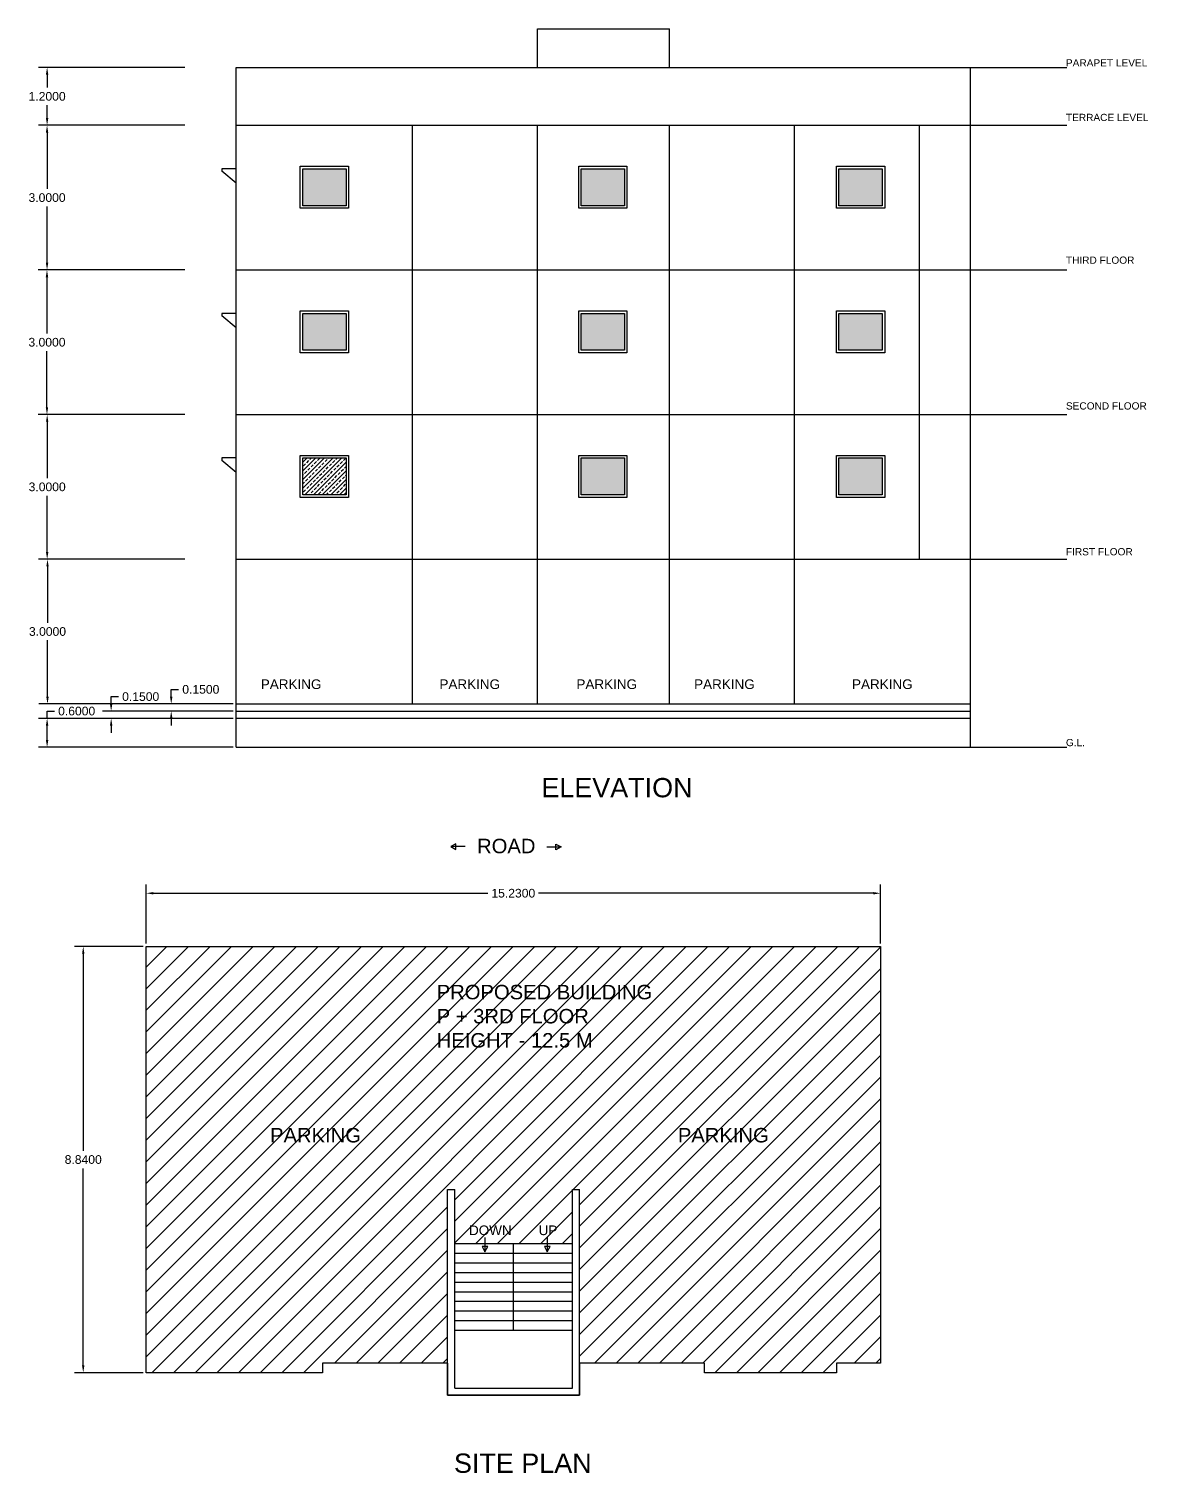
# Model space of a CAD drawing. Header units: millimetres. Extents: x 2637 to 2769, y 1120 to 1169.
# Drawn here: x 2720.82 to 2744.04, y 1121.24 to 1151.2 of the extents above; entities that cross this region are included whole.
import ezdxf

# ---------------------------------------------------------------- set-up
doc = ezdxf.new("R2010")
doc.units = ezdxf.units.MM
doc.styles.get("Standard").update_dxf_attribs({"font": 'arial.ttf'})
doc.dimstyles.get("Standard").update_dxf_attribs({"dimtxt": 0.18, "dimasz": 0.15, "dimexe": 0.18, "dimexo": 0.0625, "dimgap": 0.09, "dimtad": 0, "dimtih": 1, "dimtoh": 1, "dimdec": 4, "dimzin": 0, "dimdsep": 46, "dimtxsty": 'Standard', "dimcen": 0.09, "dimadec": 0, "dimazin": 0, "dimtfac": 1, "dimtdec": 4, "dimtofl": 0, "dimtmove": 0, "dimatfit": 3, "dimfxl": 1, "dimtolj": 1, "dimtzin": 0, "dimarcsym": 0})

# ---------------------------------------------------------------- blocks, each defined once
blk = doc.blocks.new('*D13')
at = {"color": 0, "lineweight": -2, "ltscale": 0.01, "transparency": 16777216}
for p, q in [((2723.256, 1132.227), (2723.256, 1133.448)), ((2723.406, 1133.268), (2730.346, 1133.268)), ((2738.336, 1133.268), (2731.396, 1133.268)), ((2738.486, 1132.227), (2738.486, 1133.448))]:
    blk.add_line(p, q, dxfattribs=at)
at = {"color": 0, "ltscale": 0.01, "transparency": 16777216}
for points in [[(2723.406, 1133.293), (2723.406, 1133.243), (2723.256, 1133.268)], [(2738.336, 1133.293), (2738.336, 1133.243), (2738.486, 1133.268)]]:
    blk.add_solid(points, dxfattribs=at)
at = {"layer": 'Defpoints', "color": 0, "ltscale": 0.01, "transparency": 16777216}
for p in [(2738.486, 1133.268), (2723.256, 1132.164), (2738.486, 1132.164)]:
    blk.add_point(p, dxfattribs=at)
at = {"color": 0, "ltscale": 0.01, "transparency": 16777216, "insert": (2730.871, 1133.268), "char_height": 0.18, "attachment_point": 5}
blk.add_mtext('\\A1;15.2300', dxfattribs=at)
blk = doc.blocks.new('*D14')
at = {"color": 0, "lineweight": -2, "ltscale": 0.01, "transparency": 16777216}
for p, q in [((2723.193, 1132.164), (2721.771, 1132.164)), ((2721.951, 1132.014), (2721.951, 1127.926)), ((2721.951, 1123.474), (2721.951, 1127.562)), ((2723.193, 1123.324), (2721.771, 1123.324))]:
    blk.add_line(p, q, dxfattribs=at)
at = {"color": 0, "ltscale": 0.01, "transparency": 16777216}
for points in [[(2721.926, 1132.014), (2721.976, 1132.014), (2721.951, 1132.164)], [(2721.926, 1123.474), (2721.976, 1123.474), (2721.951, 1123.324)]]:
    blk.add_solid(points, dxfattribs=at)
at = {"layer": 'Defpoints', "color": 0, "ltscale": 0.01, "transparency": 16777216}
for p in [(2723.256, 1132.164), (2721.951, 1123.324), (2723.256, 1123.324)]:
    blk.add_point(p, dxfattribs=at)
at = {"color": 0, "ltscale": 0.01, "transparency": 16777216, "insert": (2721.951, 1127.744), "char_height": 0.18, "attachment_point": 5}
blk.add_mtext('\\A1;8.8400', dxfattribs=at)
blk = doc.blocks.new('*D24')
at = {"color": 0, "lineweight": -2, "ltscale": 0.01, "transparency": 16777216}
for p, q in [((2725.061, 1136.896), (2721.022, 1136.896)), ((2721.202, 1136.896), (2721.202, 1137.046)), ((2721.202, 1137.046), (2721.352, 1137.046)), ((2721.202, 1136.446), (2721.202, 1136.746)), ((2725.061, 1136.296), (2721.022, 1136.296))]:
    blk.add_line(p, q, dxfattribs=at)
at = {"color": 0, "ltscale": 0.01, "transparency": 16777216}
for points in [[(2721.177, 1136.746), (2721.227, 1136.746), (2721.202, 1136.896)], [(2721.177, 1136.446), (2721.227, 1136.446), (2721.202, 1136.296)]]:
    blk.add_solid(points, dxfattribs=at)
at = {"layer": 'Defpoints', "color": 0, "ltscale": 0.01, "transparency": 16777216}
for p in [(2721.202, 1136.896), (2725.123, 1136.896), (2725.123, 1136.296)]:
    blk.add_point(p, dxfattribs=at)
at = {"color": 0, "ltscale": 0.01, "transparency": 16777216, "insert": (2721.815, 1137.046), "char_height": 0.18, "attachment_point": 5}
blk.add_mtext('\\A1;0.6000', dxfattribs=at)
blk = doc.blocks.new('*D25')
at = {"color": 0, "lineweight": -2, "ltscale": 0.01, "transparency": 16777216}
for p, q in [((2722.53, 1137.196), (2722.53, 1137.346)), ((2722.53, 1137.346), (2722.68, 1137.346)), ((2725.061, 1137.046), (2722.35, 1137.046)), ((2725.061, 1136.896), (2722.35, 1136.896)), ((2722.53, 1136.746), (2722.53, 1136.596))]:
    blk.add_line(p, q, dxfattribs=at)
at = {"color": 0, "ltscale": 0.01, "transparency": 16777216}
for points in [[(2722.505, 1137.196), (2722.555, 1137.196), (2722.53, 1137.046)], [(2722.505, 1136.746), (2722.555, 1136.746), (2722.53, 1136.896)]]:
    blk.add_solid(points, dxfattribs=at)
at = {"layer": 'Defpoints', "color": 0, "ltscale": 0.01, "transparency": 16777216}
for p in [(2722.53, 1137.046), (2725.123, 1137.046), (2725.123, 1136.896)]:
    blk.add_point(p, dxfattribs=at)
at = {"color": 0, "ltscale": 0.01, "transparency": 16777216, "insert": (2723.143, 1137.346), "char_height": 0.18, "attachment_point": 5}
blk.add_mtext('\\A1;0.1500', dxfattribs=at)
blk = doc.blocks.new('*D26')
at = {"color": 0, "lineweight": -2, "ltscale": 0.01, "transparency": 16777216}
for p, q in [((2723.776, 1137.346), (2723.776, 1137.496)), ((2723.776, 1137.496), (2723.926, 1137.496)), ((2725.061, 1137.196), (2723.596, 1137.196)), ((2725.061, 1137.046), (2723.596, 1137.046)), ((2723.776, 1136.896), (2723.776, 1136.746))]:
    blk.add_line(p, q, dxfattribs=at)
at = {"color": 0, "ltscale": 0.01, "transparency": 16777216}
for points in [[(2723.751, 1137.346), (2723.801, 1137.346), (2723.776, 1137.196)], [(2723.751, 1136.896), (2723.801, 1136.896), (2723.776, 1137.046)]]:
    blk.add_solid(points, dxfattribs=at)
at = {"layer": 'Defpoints', "color": 0, "ltscale": 0.01, "transparency": 16777216}
for p in [(2723.776, 1137.196), (2725.123, 1137.196), (2725.123, 1137.046)]:
    blk.add_point(p, dxfattribs=at)
at = {"color": 0, "ltscale": 0.01, "transparency": 16777216, "insert": (2724.39, 1137.496), "char_height": 0.18, "attachment_point": 5}
blk.add_mtext('\\A1;0.1500', dxfattribs=at)
blk = doc.blocks.new('*D27')
at = {"color": 0, "lineweight": -2, "ltscale": 0.01, "transparency": 16777216}
for p, q in [((2724.061, 1140.196), (2721.03, 1140.196)), ((2721.21, 1140.046), (2721.21, 1138.878)), ((2721.21, 1137.346), (2721.21, 1138.514)), ((2725.061, 1137.196), (2721.03, 1137.196))]:
    blk.add_line(p, q, dxfattribs=at)
at = {"color": 0, "ltscale": 0.01, "transparency": 16777216}
for points in [[(2721.185, 1140.046), (2721.235, 1140.046), (2721.21, 1140.196)], [(2721.185, 1137.346), (2721.235, 1137.346), (2721.21, 1137.196)]]:
    blk.add_solid(points, dxfattribs=at)
at = {"layer": 'Defpoints', "color": 0, "ltscale": 0.01, "transparency": 16777216}
for p in [(2721.21, 1140.196), (2724.123, 1140.196), (2725.123, 1137.196)]:
    blk.add_point(p, dxfattribs=at)
at = {"color": 0, "ltscale": 0.01, "transparency": 16777216, "insert": (2721.21, 1138.696), "char_height": 0.18, "attachment_point": 5}
blk.add_mtext('\\A1;3.0000', dxfattribs=at)
blk = doc.blocks.new('*D28')
at = {"color": 0, "lineweight": -2, "ltscale": 0.01, "transparency": 16777216}
for p, q in [((2724.061, 1143.196), (2721.023, 1143.196)), ((2721.203, 1143.046), (2721.203, 1141.878)), ((2721.203, 1140.346), (2721.203, 1141.514)), ((2724.061, 1140.196), (2721.023, 1140.196))]:
    blk.add_line(p, q, dxfattribs=at)
at = {"color": 0, "ltscale": 0.01, "transparency": 16777216}
for points in [[(2721.178, 1143.046), (2721.228, 1143.046), (2721.203, 1143.196)], [(2721.178, 1140.346), (2721.228, 1140.346), (2721.203, 1140.196)]]:
    blk.add_solid(points, dxfattribs=at)
at = {"layer": 'Defpoints', "color": 0, "ltscale": 0.01, "transparency": 16777216}
for p in [(2721.203, 1143.196), (2724.123, 1143.196), (2724.123, 1140.196)]:
    blk.add_point(p, dxfattribs=at)
at = {"color": 0, "ltscale": 0.01, "transparency": 16777216, "insert": (2721.203, 1141.696), "char_height": 0.18, "attachment_point": 5}
blk.add_mtext('\\A1;3.0000', dxfattribs=at)
blk = doc.blocks.new('*D29')
at = {"color": 0, "lineweight": -2, "ltscale": 0.01, "transparency": 16777216}
for p, q in [((2724.061, 1146.196), (2721.019, 1146.196)), ((2721.199, 1146.046), (2721.199, 1144.878)), ((2721.199, 1143.346), (2721.199, 1144.514)), ((2724.061, 1143.196), (2721.019, 1143.196))]:
    blk.add_line(p, q, dxfattribs=at)
at = {"color": 0, "ltscale": 0.01, "transparency": 16777216}
for points in [[(2721.174, 1146.046), (2721.224, 1146.046), (2721.199, 1146.196)], [(2721.174, 1143.346), (2721.224, 1143.346), (2721.199, 1143.196)]]:
    blk.add_solid(points, dxfattribs=at)
at = {"layer": 'Defpoints', "color": 0, "ltscale": 0.01, "transparency": 16777216}
for p in [(2721.199, 1146.196), (2724.123, 1146.196), (2724.123, 1143.196)]:
    blk.add_point(p, dxfattribs=at)
at = {"color": 0, "ltscale": 0.01, "transparency": 16777216, "insert": (2721.199, 1144.696), "char_height": 0.18, "attachment_point": 5}
blk.add_mtext('\\A1;3.0000', dxfattribs=at)
blk = doc.blocks.new('*D30')
at = {"color": 0, "lineweight": -2, "ltscale": 0.01, "transparency": 16777216}
for p, q in [((2724.061, 1149.196), (2721.021, 1149.196)), ((2721.201, 1149.046), (2721.201, 1147.878)), ((2721.201, 1146.346), (2721.201, 1147.514)), ((2724.061, 1146.196), (2721.021, 1146.196))]:
    blk.add_line(p, q, dxfattribs=at)
at = {"color": 0, "ltscale": 0.01, "transparency": 16777216}
for points in [[(2721.176, 1149.046), (2721.226, 1149.046), (2721.201, 1149.196)], [(2721.176, 1146.346), (2721.226, 1146.346), (2721.201, 1146.196)]]:
    blk.add_solid(points, dxfattribs=at)
at = {"layer": 'Defpoints', "color": 0, "ltscale": 0.01, "transparency": 16777216}
for p in [(2721.201, 1149.196), (2724.123, 1149.196), (2724.123, 1146.196)]:
    blk.add_point(p, dxfattribs=at)
at = {"color": 0, "ltscale": 0.01, "transparency": 16777216, "insert": (2721.201, 1147.696), "char_height": 0.18, "attachment_point": 5}
blk.add_mtext('\\A1;3.0000', dxfattribs=at)
blk = doc.blocks.new('*D31')
at = {"color": 0, "lineweight": -2, "ltscale": 0.01, "transparency": 16777216}
for p, q in [((2724.061, 1150.396), (2721.022, 1150.396)), ((2721.202, 1150.246), (2721.202, 1149.978)), ((2721.202, 1149.346), (2721.202, 1149.614)), ((2724.061, 1149.196), (2721.022, 1149.196))]:
    blk.add_line(p, q, dxfattribs=at)
at = {"color": 0, "ltscale": 0.01, "transparency": 16777216}
for points in [[(2721.177, 1150.246), (2721.227, 1150.246), (2721.202, 1150.396)], [(2721.177, 1149.346), (2721.227, 1149.346), (2721.202, 1149.196)]]:
    blk.add_solid(points, dxfattribs=at)
at = {"layer": 'Defpoints', "color": 0, "ltscale": 0.01, "transparency": 16777216}
for p in [(2721.202, 1150.396), (2724.123, 1150.396), (2724.123, 1149.196)]:
    blk.add_point(p, dxfattribs=at)
at = {"color": 0, "ltscale": 0.01, "transparency": 16777216, "insert": (2721.202, 1149.796), "char_height": 0.18, "attachment_point": 5}
blk.add_mtext('\\A1;1.2000', dxfattribs=at)

msp = doc.modelspace()

# ---------------------------------------------------------------- hatches: boundary and pattern name
at = {"ltscale": 0.01}
h = msp.add_hatch(dxfattribs=at)
h.set_pattern_fill('ANSI33', color=0, scale=0.02)
h.paths.add_polyline_path([(2733.17893, 1142.2961), (2732.27893, 1142.2961), (2732.27893, 1141.52925), (2733.17893, 1141.52925)])
h.paths.add_polyline_path([(2738.5234, 1142.2961), (2737.6234, 1142.2961), (2737.6234, 1141.52925), (2738.5234, 1141.52925)])
h.paths.add_polyline_path([(2738.5234, 1145.2961), (2737.6234, 1145.2961), (2737.6234, 1144.52925), (2738.5234, 1144.52925)])
h.paths.add_polyline_path([(2733.17893, 1145.2961), (2732.27893, 1145.2961), (2732.27893, 1144.52925), (2733.17893, 1144.52925)])
h.paths.add_polyline_path([(2727.4034, 1145.2961), (2726.5034, 1145.2961), (2726.5034, 1144.52925), (2727.4034, 1144.52925)])
h.paths.add_polyline_path([(2727.4034, 1148.2961), (2726.5034, 1148.2961), (2726.5034, 1147.52925), (2727.4034, 1147.52925)])
h.paths.add_polyline_path([(2733.17893, 1148.2961), (2732.27893, 1148.2961), (2732.27893, 1147.52925), (2733.17893, 1147.52925)])
h.paths.add_polyline_path([(2738.5234, 1148.2961), (2737.6234, 1148.2961), (2737.6234, 1147.52925), (2738.5234, 1147.52925)])
h = msp.add_hatch(dxfattribs=at)
h.set_pattern_fill('ANSI33', color=0, scale=0.02)
h.paths.add_polyline_path([(2727.4034, 1142.2961), (2726.5034, 1142.2961), (2726.5034, 1141.52925), (2727.4034, 1141.52925)])
h = msp.add_hatch(dxfattribs=at)
h.set_pattern_fill('ANSI31', color=0, scale=0.1)
h.set_pattern_definition([(45, (-28.0709, 0), (-0.224506403, 0.224506403), [])])
h.paths.add_polyline_path([(2723.25596, 1132.16431), (2723.25596, 1123.32431), (2726.91596, 1123.32431), (2726.91596, 1123.52431), (2729.50596, 1123.52431), (2729.50596, 1126.44431), (2729.50596, 1127.12431), (2729.65596, 1127.12431), (2729.65596, 1126.29431), (2729.65596, 1126.00431), (2732.09596, 1126.00431), (2732.09596, 1126.44431), (2732.09596, 1127.12431), (2732.24633, 1127.12431), (2732.24596, 1123.52431), (2734.83596, 1123.52431), (2734.83596, 1123.32431), (2737.57596, 1123.32431), (2737.57596, 1123.52431), (2738.48596, 1123.52431), (2738.48596, 1132.16431)])
h.paths.add_polyline_path([(2729.17351, 1129.88877), (2733.79609, 1129.88877), (2733.79609, 1131.51742), (2729.17351, 1131.51742)], flags=24)
h.paths.add_polyline_path([(2725.7186, 1127.93069), (2727.75496, 1127.93069), (2727.75496, 1128.5489), (2725.7186, 1128.5489)], flags=24)
h.paths.add_polyline_path([(2734.17704, 1127.93069), (2736.2134, 1127.93069), (2736.2134, 1128.5489), (2734.17704, 1128.5489)], flags=24)
h.paths.add_polyline_path([(2731.32499, 1126.06798), (2731.81312, 1126.06798), (2731.81312, 1126.48012), (2731.32499, 1126.48012)], flags=24)
h.paths.add_polyline_path([(2729.88133, 1126.06443), (2730.86591, 1126.06443), (2730.86591, 1126.47658), (2729.88133, 1126.47658)], flags=24)

# ---------------------------------------------------------------- linework, layer by layer
at = {"color": 0, "ltscale": 0.01}
for p, q in [((2731.3734, 1151.1961), (2734.1134, 1151.1961)), ((2731.3734, 1150.3961), (2731.3734, 1151.1961)), ((2734.1134, 1150.3961), (2734.1134, 1151.1961)), ((2725.1234, 1150.3961), (2740.3534, 1150.3961)), ((2725.1234, 1136.2961), (2725.1234, 1150.3961)), ((2740.3534, 1136.2961), (2740.3534, 1150.3961)), ((2740.3534, 1150.3961), (2742.3534, 1150.3961)), ((2725.1234, 1149.1961), (2740.3534, 1149.1961)), ((2728.7834, 1137.1961), (2728.7834, 1149.1961)), ((2731.3734, 1137.1961), (2731.3734, 1149.1961)), ((2734.1134, 1137.1961), (2734.1134, 1149.1961)), ((2736.7034, 1137.1961), (2736.7034, 1149.1961)), ((2739.2934, 1140.1961), (2739.2934, 1149.1961)), ((2740.3534, 1149.1961), (2742.3534, 1149.1961)), ((2725.1234, 1146.1961), (2740.3534, 1146.1961)), ((2740.3534, 1146.1961), (2742.3534, 1146.1961)), ((2725.1234, 1143.1961), (2740.3534, 1143.1961)), ((2740.3534, 1143.1961), (2742.3534, 1143.1961)), ((2725.1234, 1140.1961), (2740.3534, 1140.1961)), ((2740.3534, 1140.1961), (2742.3534, 1140.1961)), ((2725.1234, 1137.1961), (2740.3534, 1137.1961)), ((2725.1234, 1137.0461), (2740.3534, 1137.0461)), ((2725.1234, 1136.8961), (2740.3534, 1136.8961)), ((2725.1234, 1136.2961), (2740.3534, 1136.2961)), ((2740.3534, 1136.2961), (2742.3534, 1136.2961))]:
    msp.add_line(p, q, dxfattribs=at)
at = {"color": 3, "ltscale": 0.01}
for p, q in [((2725.1234, 1148.2961), (2724.8234, 1148.2961)), ((2724.8234, 1148.2961), (2724.8234, 1148.2461)), ((2725.12496, 1147.9961), (2724.8234, 1148.2461)), ((2726.4534, 1148.3461), (2727.4534, 1148.3461)), ((2726.4534, 1147.47925), (2726.4534, 1148.3461)), ((2726.5034, 1148.2961), (2727.4034, 1148.2961)), ((2726.5034, 1147.52925), (2726.5034, 1148.2961)), ((2727.4034, 1148.2961), (2727.4034, 1147.52925)), ((2727.4534, 1148.3461), (2727.4534, 1147.47925)), ((2732.22893, 1148.3461), (2733.22893, 1148.3461)), ((2732.22893, 1147.47925), (2732.22893, 1148.3461)), ((2732.27893, 1148.2961), (2733.17893, 1148.2961)), ((2732.27893, 1147.52925), (2732.27893, 1148.2961)), ((2733.17893, 1148.2961), (2733.17893, 1147.52925)), ((2733.22893, 1148.3461), (2733.22893, 1147.47925)), ((2737.5734, 1148.3461), (2738.5734, 1148.3461)), ((2737.5734, 1147.47925), (2737.5734, 1148.3461)), ((2737.6234, 1148.2961), (2738.5234, 1148.2961)), ((2737.6234, 1147.52925), (2737.6234, 1148.2961)), ((2738.5234, 1148.2961), (2738.5234, 1147.52925)), ((2738.5734, 1148.3461), (2738.5734, 1147.47925)), ((2727.4534, 1147.47925), (2726.4534, 1147.47925)), ((2727.4034, 1147.52925), (2726.5034, 1147.52925)), ((2733.22893, 1147.47925), (2732.22893, 1147.47925)), ((2733.17893, 1147.52925), (2732.27893, 1147.52925)), ((2738.5734, 1147.47925), (2737.5734, 1147.47925)), ((2738.5234, 1147.52925), (2737.6234, 1147.52925)), ((2725.1234, 1145.2961), (2724.8234, 1145.2961)), ((2724.8234, 1145.2961), (2724.8234, 1145.2461)), ((2725.12496, 1144.9961), (2724.8234, 1145.2461)), ((2726.4534, 1145.3461), (2727.4534, 1145.3461)), ((2726.4534, 1144.47925), (2726.4534, 1145.3461)), ((2726.5034, 1145.2961), (2727.4034, 1145.2961)), ((2726.5034, 1144.52925), (2726.5034, 1145.2961)), ((2727.4034, 1145.2961), (2727.4034, 1144.52925)), ((2727.4534, 1145.3461), (2727.4534, 1144.47925)), ((2732.22893, 1145.3461), (2733.22893, 1145.3461)), ((2732.22893, 1144.47925), (2732.22893, 1145.3461)), ((2732.27893, 1145.2961), (2733.17893, 1145.2961)), ((2732.27893, 1144.52925), (2732.27893, 1145.2961)), ((2733.17893, 1145.2961), (2733.17893, 1144.52925)), ((2733.22893, 1145.3461), (2733.22893, 1144.47925)), ((2737.5734, 1145.3461), (2738.5734, 1145.3461)), ((2737.5734, 1144.47925), (2737.5734, 1145.3461)), ((2737.6234, 1145.2961), (2738.5234, 1145.2961)), ((2737.6234, 1144.52925), (2737.6234, 1145.2961)), ((2738.5234, 1145.2961), (2738.5234, 1144.52925)), ((2738.5734, 1145.3461), (2738.5734, 1144.47925)), ((2727.4534, 1144.47925), (2726.4534, 1144.47925)), ((2727.4034, 1144.52925), (2726.5034, 1144.52925)), ((2733.22893, 1144.47925), (2732.22893, 1144.47925)), ((2733.17893, 1144.52925), (2732.27893, 1144.52925)), ((2738.5734, 1144.47925), (2737.5734, 1144.47925)), ((2738.5234, 1144.52925), (2737.6234, 1144.52925)), ((2725.1234, 1142.2961), (2724.8234, 1142.2961)), ((2724.8234, 1142.2961), (2724.8234, 1142.2461)), ((2725.12496, 1141.9961), (2724.8234, 1142.2461)), ((2726.4534, 1142.3461), (2727.4534, 1142.3461)), ((2726.4534, 1141.47925), (2726.4534, 1142.3461)), ((2726.5034, 1142.2961), (2727.4034, 1142.2961)), ((2726.5034, 1141.52925), (2726.5034, 1142.2961)), ((2727.4034, 1142.2961), (2727.4034, 1141.52925)), ((2727.4534, 1142.3461), (2727.4534, 1141.47925)), ((2732.22893, 1142.3461), (2733.22893, 1142.3461)), ((2732.22893, 1141.47925), (2732.22893, 1142.3461)), ((2732.27893, 1142.2961), (2733.17893, 1142.2961)), ((2732.27893, 1141.52925), (2732.27893, 1142.2961)), ((2733.17893, 1142.2961), (2733.17893, 1141.52925)), ((2733.22893, 1142.3461), (2733.22893, 1141.47925)), ((2737.5734, 1142.3461), (2738.5734, 1142.3461)), ((2737.5734, 1141.47925), (2737.5734, 1142.3461)), ((2737.6234, 1142.2961), (2738.5234, 1142.2961)), ((2737.6234, 1141.52925), (2737.6234, 1142.2961)), ((2738.5234, 1142.2961), (2738.5234, 1141.52925)), ((2738.5734, 1142.3461), (2738.5734, 1141.47925)), ((2727.4534, 1141.47925), (2726.4534, 1141.47925)), ((2727.4034, 1141.52925), (2726.5034, 1141.52925)), ((2733.22893, 1141.47925), (2732.22893, 1141.47925)), ((2733.17893, 1141.52925), (2732.27893, 1141.52925)), ((2738.5734, 1141.47925), (2737.5734, 1141.47925)), ((2738.5234, 1141.52925), (2737.6234, 1141.52925))]:
    msp.add_line(p, q, dxfattribs=at)
at = {"color": 0}
for p, q in [((2729.68213, 1134.28995), (2729.57229, 1134.23486)), ((2729.87229, 1134.23486), (2729.57229, 1134.23486)), ((2729.57229, 1134.23486), (2729.68213, 1134.17226)), ((2729.68213, 1134.17226), (2729.68213, 1134.28995)), ((2731.56602, 1134.22848), (2731.86602, 1134.22848)), ((2731.75617, 1134.16588), (2731.75617, 1134.28357)), ((2731.75617, 1134.28357), (2731.86602, 1134.22848)), ((2731.86602, 1134.22848), (2731.75617, 1134.16588))]:
    msp.add_line(p, q, dxfattribs=at)
at = {"color": 240, "true_color": 0xed1f24}
for p, q in [((2729.50596, 1126.44431), (2729.50596, 1127.12431)), ((2729.65596, 1126.29431), (2729.65596, 1127.12431)), ((2732.09596, 1126.44431), (2732.09596, 1127.12431)), ((2732.24596, 1123.52431), (2732.24633, 1127.12431)), ((2729.50596, 1123.52431), (2729.50596, 1126.44431)), ((2732.09596, 1123.00431), (2732.09596, 1126.44431)), ((2729.65596, 1123.00431), (2729.65596, 1126.29431)), ((2730.28097, 1126.12873), (2730.28097, 1125.82873)), ((2731.57305, 1126.12873), (2731.57305, 1125.82873)), ((2729.65596, 1126.00431), (2732.09596, 1126.00431)), ((2729.65596, 1125.80431), (2732.09596, 1125.80431)), ((2730.34357, 1125.93858), (2730.22588, 1125.93858)), ((2730.22588, 1125.93858), (2730.28097, 1125.82873)), ((2730.28097, 1125.82873), (2730.34357, 1125.93858)), ((2730.87596, 1124.20431), (2730.87596, 1126.00431)), ((2731.63565, 1125.93858), (2731.51796, 1125.93858)), ((2731.51796, 1125.93858), (2731.57305, 1125.82873)), ((2731.57305, 1125.82873), (2731.63565, 1125.93858)), ((2729.65596, 1125.60431), (2732.09596, 1125.60431)), ((2729.65596, 1125.40431), (2732.09596, 1125.40431)), ((2729.65596, 1125.20431), (2732.09596, 1125.20431)), ((2729.65596, 1125.00431), (2732.09596, 1125.00431)), ((2729.65596, 1124.80431), (2732.09596, 1124.80431)), ((2729.65596, 1124.60431), (2732.09596, 1124.60431)), ((2729.65596, 1124.40431), (2732.09596, 1124.40431)), ((2729.65596, 1124.20431), (2732.09596, 1124.20431)), ((2729.50596, 1123.52431), (2729.50596, 1122.85431)), ((2732.24596, 1122.85431), (2732.24596, 1123.52431)), ((2729.50596, 1122.85431), (2729.65596, 1122.85431)), ((2729.65596, 1123.00431), (2732.09596, 1123.00431)), ((2729.65596, 1122.85431), (2732.24596, 1122.85431))]:
    msp.add_line(p, q, dxfattribs=at)
at = {"color": 242, "ltscale": 0.01, "true_color": 0xcd2027}
for p, q in [((2729.50596, 1127.12431), (2729.65596, 1127.12431)), ((2732.09596, 1127.12431), (2732.24633, 1127.12431))]:
    msp.add_line(p, q, dxfattribs=at)
msp.add_lwpolyline([(2723.25596, 1132.16431), (2738.48596, 1132.16431), (2738.48596, 1123.52431), (2737.57596, 1123.52431), (2737.57596, 1123.32431), (2734.83596, 1123.32431), (2734.83596, 1123.52431), (2732.24596, 1123.52431), (2732.24596, 1122.85431), (2729.50596, 1122.85431), (2729.50596, 1123.52431), (2726.91596, 1123.52431), (2726.91596, 1123.32431), (2723.25596, 1123.32431), (2723.25596, 1132.16431)], dxfattribs=at)

# ---------------------------------------------------------------- texts
at = {"color": 1, "ltscale": 0.01, "char_height": 0.15, "attachment_point": 1}
for s, insert in [('PARAPET LEVEL', (2742.33273, 1150.56608)), ('TERRACE LEVEL', (2742.33273, 1149.43463)), ('THIRD FLOOR', (2742.33273, 1146.47435)), ('SECOND FLOOR', (2742.33273, 1143.45117)), ('FIRST FLOOR', (2742.33273, 1140.42709)), ('G.L.', (2742.33273, 1136.46869))]:
    msp.add_mtext_dynamic_manual_height_columns(s, width=1.8616606, gutter_width=12.5, heights=[0], dxfattribs=dict(at, insert=insert))
at = {"color": 2, "ltscale": 0.01, "char_height": 0.2, "attachment_point": 1}
for insert in [(2725.63433, 1137.70389), (2729.3392, 1137.70389), (2732.18019, 1137.70389), (2734.6215, 1137.70389), (2737.8965, 1137.70389)]:
    msp.add_mtext_dynamic_manual_height_columns('PARKING', width=2.8271505, gutter_width=12.5, heights=[0], dxfattribs=dict(at, insert=insert))
at = {"color": 242, "ltscale": 0.01, "true_color": 0xcd2027, "attachment_point": 1}
for s, width, insert, char_height in [('ELEVATION', 4.5910121, (2731.45291, 1135.65862), 0.4), ('ROAD', 2.0789711, (2730.11998, 1134.39793), 0.3), ('PROPOSED BUILDING P + 3RD FLOOR HEIGHT - 12.5 M', 4.7900853, (2729.28207, 1131.36834), 0.3), ('PARKING', 3.2287599, (2725.82593, 1128.39962), 0.3), ('PARKING', 3.2287599, (2734.28438, 1128.39962), 0.3)]:
    msp.add_mtext_dynamic_manual_height_columns(s, width=width, gutter_width=12.5, heights=[0], dxfattribs=dict(at, insert=insert, char_height=char_height))
at = {"color": 240, "true_color": 0xed1f24, "char_height": 0.2, "attachment_point": 1}
for s, insert in [('DOWN', (2729.95288, 1126.37719)), ('UP', (2731.39696, 1126.37719))]:
    msp.add_mtext_dynamic_manual_height_columns(s, width=0.6370009, gutter_width=12.5, heights=[0], dxfattribs=dict(at, insert=insert))
at = {"color": 7, "ltscale": 0.01, "true_color": 0xffffff, "insert": (2729.64012, 1121.64659), "char_height": 0.4, "attachment_point": 1}
msp.add_mtext_dynamic_manual_height_columns('SITE PLAN', width=4.7864274, gutter_width=12.5, heights=[0], dxfattribs=at)

# ---------------------------------------------------------------- dimensions: what is measured, and where the dimension line sits
at = {"color": 0, "ltscale": 0.01}
for base, p1, p2, picture, middle in [((2721.20186, 1150.3961), (2724.1234, 1149.1961), (2724.1234, 1150.3961), '*D31', (2721.20186, 1149.7961)), ((2721.20095, 1149.1961), (2724.1234, 1146.1961), (2724.1234, 1149.1961), '*D30', (2721.20095, 1147.6961)), ((2721.19886, 1146.1961), (2724.1234, 1143.1961), (2724.1234, 1146.1961), '*D29', (2721.19886, 1144.6961)), ((2721.20299, 1143.1961), (2724.1234, 1140.1961), (2724.1234, 1143.1961), '*D28', (2721.20299, 1141.6961)), ((2721.20956, 1140.1961), (2725.1234, 1137.1961), (2724.1234, 1140.1961), '*D27', (2721.20956, 1138.6961)), ((2722.52967, 1137.0461), (2725.1234, 1136.8961), (2725.1234, 1137.0461), '*D25', (2723.14299, 1137.3461)), ((2723.77627, 1137.1961), (2725.1234, 1137.0461), (2725.1234, 1137.1961), '*D26', (2724.38959, 1137.4961)), ((2721.20165, 1136.8961), (2725.1234, 1136.2961), (2725.1234, 1136.8961), '*D24', (2721.81498, 1137.0461))]:
    dim = msp.add_linear_dim(base=base, p1=p1, p2=p2, angle=90, dimstyle='Standard', dxfattribs=at)
    dim.commit()
    dim.dimension.update_dxf_attribs({"geometry": picture, "text_midpoint": middle})
at = {"color": 7, "ltscale": 0.01, "true_color": 0xffffff}
dim = msp.add_linear_dim(base=(2738.48596, 1133.26826), p1=(2723.25596, 1132.16431), p2=(2738.48596, 1132.16431), dimstyle='Standard', dxfattribs=at)
dim.commit()
dim.dimension.update_dxf_attribs({"geometry": '*D13', "text_midpoint": (2730.87096, 1133.26826)})
dim = msp.add_linear_dim(base=(2721.95146, 1123.32431), p1=(2723.25596, 1132.16431), p2=(2723.25596, 1123.32431), angle=90, dimstyle='Standard', dxfattribs=at)
dim.commit()
dim.dimension.update_dxf_attribs({"geometry": '*D14', "text_midpoint": (2721.95146, 1127.74431)})

doc.saveas('drawing.dxf')
